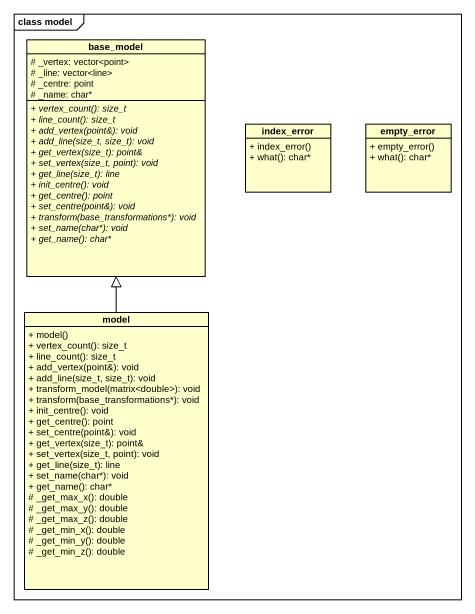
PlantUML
@startuml
mainframe class model
hide circle
hide empty members
skinparam classAttributeIconSize 0
class base_model {
  # _vertex: vector<point>
  # _line: vector<line>
  # _centre: point
  # _name: char*
  {abstract} + vertex_count(): size_t
  {abstract} + line_count(): size_t
  {abstract} + add_vertex(point&): void
  {abstract} + add_line(size_t, size_t): void
  {abstract} + get_vertex(size_t): point&
  {abstract} + set_vertex(size_t, point): void
  {abstract} + get_line(size_t): line
  {abstract} + init_centre(): void
  {abstract} + get_centre(): point
  {abstract} + set_centre(point&): void
  {abstract} + transform(base_transformations*): void
  {abstract} + set_name(char*): void
  {abstract} + get_name(): char*
}
class index_error {
  + index_error()
  + what(): char*
}
class empty_error {
  + empty_error()
  + what(): char*
}
class model {
  + model()
  + vertex_count(): size_t
  + line_count(): size_t
  + add_vertex(point&): void
  + add_line(size_t, size_t): void
  + transform_model(matrix<double>): void
  + transform(base_transformations*): void
  + init_centre(): void
  + get_centre(): point
  + set_centre(point&): void
  + get_vertex(size_t): point&
  + set_vertex(size_t, point): void
  + get_line(size_t): line
  + set_name(char*): void
  + get_name(): char*
  # _get_max_x(): double
  # _get_max_y(): double
  # _get_max_z(): double
  # _get_min_x(): double
  # _get_min_y(): double
  # _get_min_z(): double
}
model -up-|> base_model
@enduml
